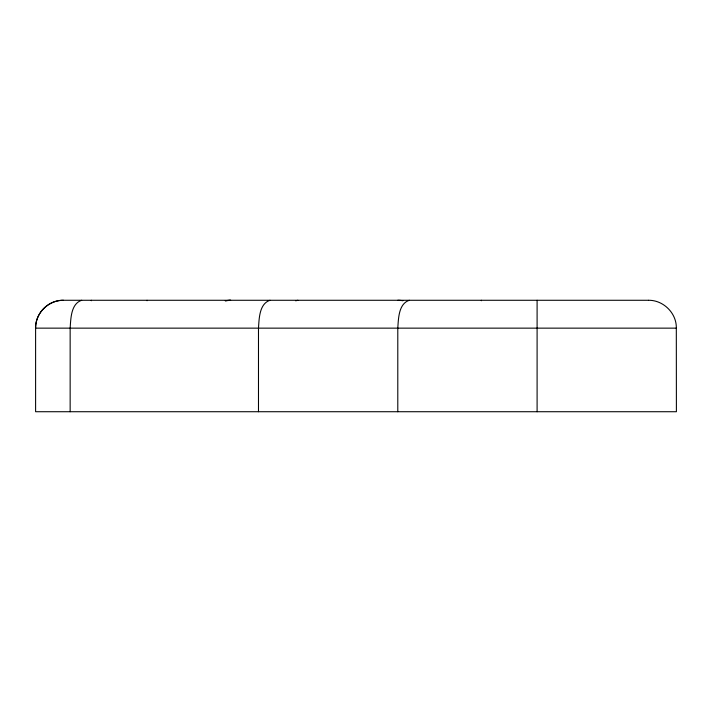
<?xml version="1.0" encoding="UTF-8"?>
<svg xmlns="http://www.w3.org/2000/svg" width="712" height="712" viewBox="0 0 712 712"><rect width="100%" height="100%" fill="white"/><g stroke="black" fill="none" stroke-linecap="round" stroke-linejoin="round"><path stroke-width="1.07" d="M295.667 300.802L297.892 300.277M225.25 300.802L230.626 300.277A27.857 27.857 0 0 0 225.553 300.74M81.684 300.277C70.897 303.739 70.817 318.673 70.15 328.143L70.15 411.723M270.026 300.277C259.239 303.739 259.15 318.673 258.483 328.143L258.483 411.723M409.329 300.277C398.542 303.739 398.462 318.673 397.794 328.143L397.794 411.723M648.463 300.277L63.457 300.277C48.576 299.894 35.217 313.253 35.6 328.143L35.6 411.723L676.4 411.723L676.311 328.143C676.729 313.236 663.37 300.063 648.543 300.277M676.311 328.143L35.6 328.143A27.857 27.857 0 0 1 63.457 300.277M537.097 300.277L537.097 411.723M481.374 300.277L481.374 300.74M147.046 300.277L147.046 300.74M91.323 300.277L91.323 300.74M397.794 300.277A27.857 27.857 0 0 1 402.858 300.74"/></g></svg>
